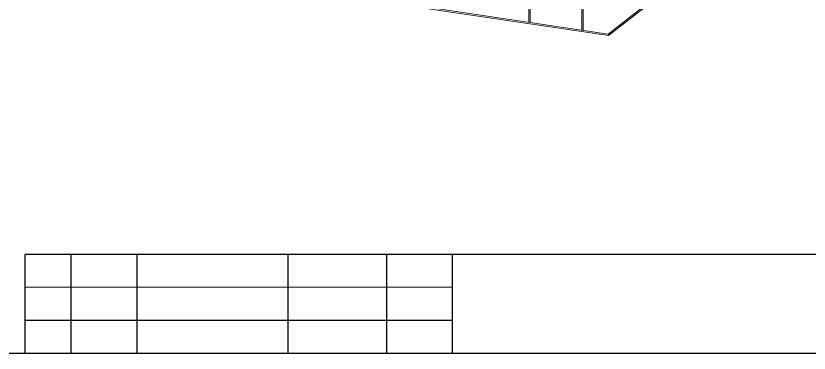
# Model space of a CAD drawing. Header units: millimetres. Extents: x -20225 to 19535, y -17853 to 10707.
# Drawn here: x 6488 to 14938, y -17853 to -14267 of the extents above; entities that cross this region are included whole.
import ezdxf

# ---------------------------------------------------------------- set-up
doc = ezdxf.new("R2010")
doc.units = ezdxf.units.MM

msp = doc.modelspace()

# ---------------------------------------------------------------- linework, layer by layer
at = {"linetype": 'Continuous', "lineweight": 15}
for p, q in [((12795.6, -14461.7), (14378.3, -13214.2)), ((12799.8, -14477.5), (14387.6, -13226)), ((11952, -13935.3), (11952, -14335.8)), ((11967, -14338), (11967, -13935.3)), ((12517, -13935.3), (12517, -14420.1)), ((12532, -14422.3), (12532, -13935.3)), ((10741.7, -14170.4), (12799.8, -14477.5)), ((10749.4, -14156.4), (12795.6, -14461.7)), ((11952, -14335.8), (11967, -14338)), ((12517, -14420.1), (12532, -14422.3)), ((12799.8, -14477.5), (12795.6, -14461.7))]:
    msp.add_line(p, q, dxfattribs=at)
at = {"linetype": 'Continuous', "lineweight": 30}
for p, q in [((19534.7, -16802.8), (6584.7, -16802.8)), ((6584.7, -16802.8), (6584.7, -17852.8)), ((7074.7, -16802.8), (7074.7, -17852.8)), ((7774.7, -16802.8), (7774.7, -17852.8)), ((9384.7, -16802.8), (9384.7, -17852.8)), ((10434.7, -16802.8), (10434.7, -17852.8)), ((11134.7, -16802.8), (11134.7, -17852.8)), ((6584.7, -17502.8), (11134.7, -17502.8)), ((-20225.3, -17852.8), (19534.7, -17852.8))]:
    msp.add_line(p, q, dxfattribs=at)
at = {"linetype": 'Continuous', "lineweight": 0}
msp.add_line((11134.7, -17152.8), (6584.7, -17152.8), dxfattribs=at)

doc.saveas('drawing.dxf')
